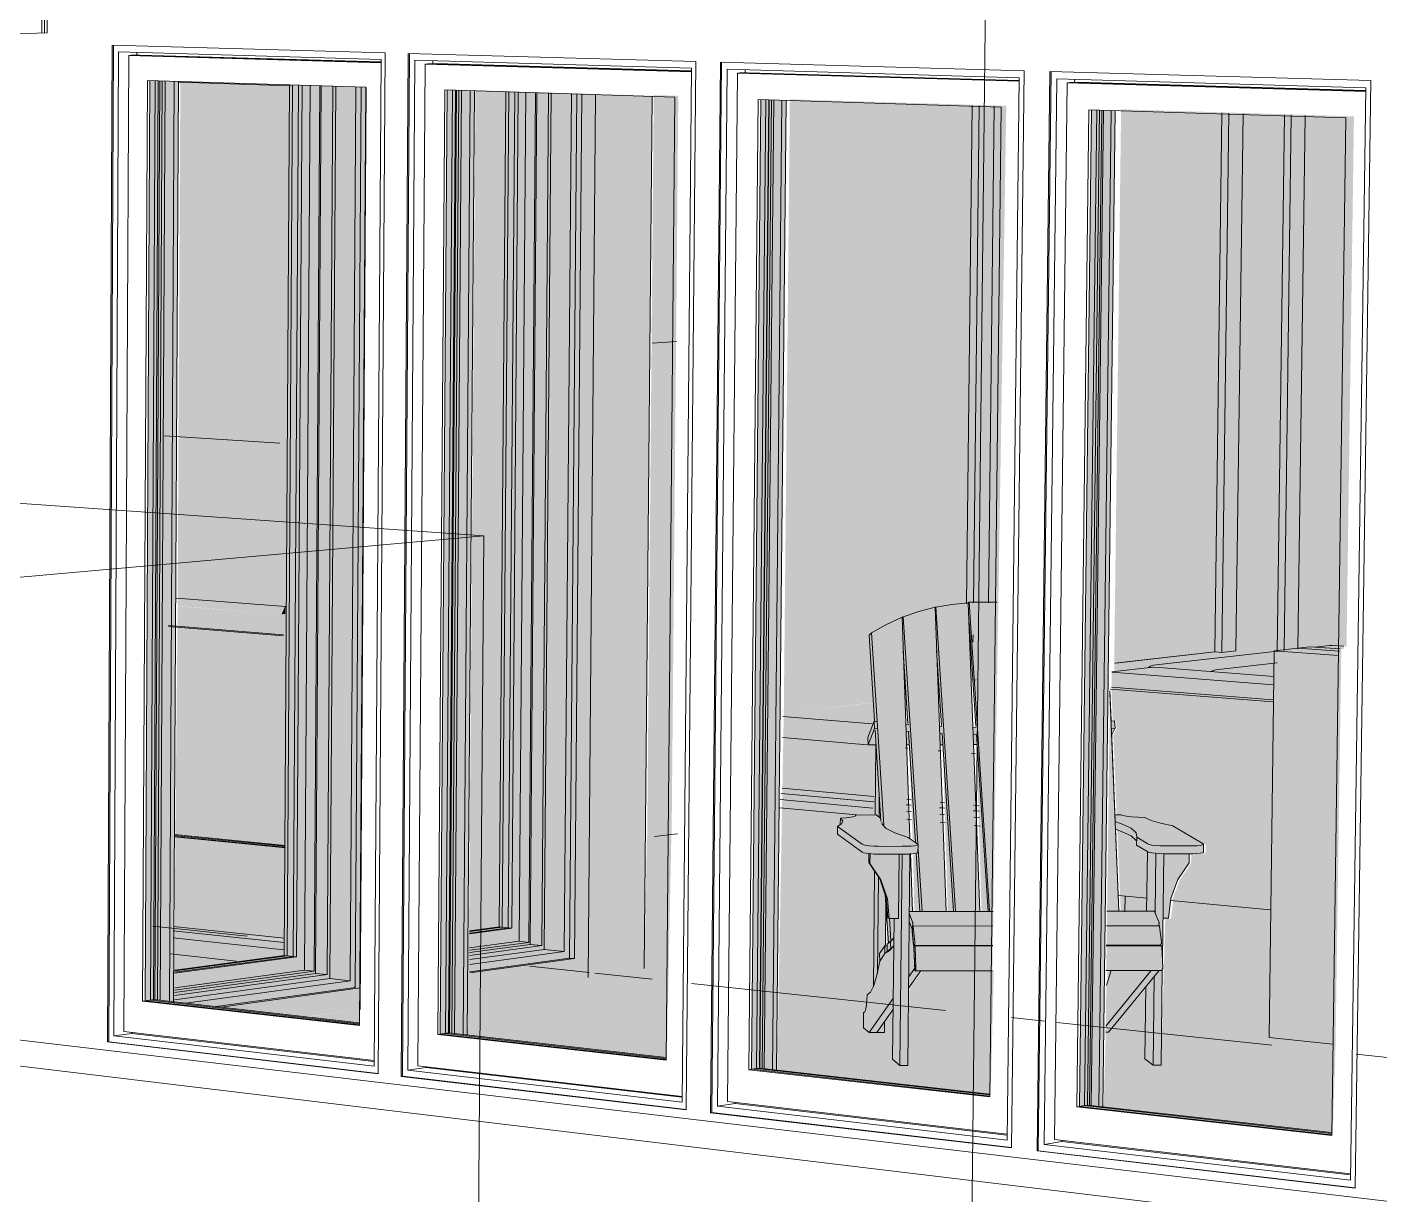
# Model space of a CAD drawing. Header units: inches. Extents: x 5690 to 5695, y -585 to 907.
# Drawn here: x 5694.3931 to 5694.5512, y 381.8679 to 382.0043 of the extents above; entities that cross this region are included whole.
import ezdxf

# ---------------------------------------------------------------- set-up
doc = ezdxf.new("R2010")
doc.units = ezdxf.units.IN
doc.header["$MEASUREMENT"] = 0
for name, color, linetype, lineweight in [('A-DOOR', 31, 'Continuous', 13), ('A-DOOR-2', 31, 'Continuous', 9), ('A-DOOR-FRAM', 31, 'Continuous', 9), ('A-FLOR', 192, 'Continuous', 13), ('A-GLAZ-2', 151, 'Continuous', 9), ('A-WALL', 113, 'Continuous', 13), ('A-WALL-PATT-1', 111, 'Continuous', 9), ('G-ANNO-SYMB-1', 111, 'Continuous', 9), ('I-FURN', 30, 'Continuous', 9), ('I-WALL', 2, 'Continuous', 13), ('I-WALL-1', 2, 'Continuous', 9), ('Q-CASE', 31, 'Continuous', 9), ('Q-SPCQ', 91, 'Continuous', 9), ('S-STRS', 31, 'Continuous', 9)]:
    doc.layers.add(name, color=color, linetype=linetype, lineweight=lineweight)
for name, color, linetype, lineweight, transparency in [('A-DOOR-1', 31, 'Continuous', 13, 0.75), ('A-GLAZ-1', 151, 'Continuous', 13, 0.75), ('Q-SPCQ-1', 91, 'Continuous', 9, 0.3)]:
    doc.layers.add(name, color=color, linetype=linetype, lineweight=lineweight, transparency=transparency)

# ---------------------------------------------------------------- blocks, each defined once
blk = doc.blocks.new('FP_152-3D View 1 Copy 1 Copy 1 Copy 1')
at = {"layer": 'A-WALL-PATT-1'}
for p, q in [((-8118.66063, 382.00365), (-8118.66057, 382.01646)), ((-8118.66033, 382.00366), (-8118.66027, 382.01647))]:
    blk.add_line(p, q, dxfattribs=at)

msp = doc.modelspace()

# ---------------------------------------------------------------- hatches: boundary and pattern name
at = {"layer": 'A-DOOR-1'}
h = msp.add_hatch(color=256, dxfattribs=at)
h.paths.add_polyline_path([(5694.42333, 381.90853), (5694.42364, 381.93577), (5694.42332, 381.9358), (5694.42286, 381.93577), (5694.41074, 381.93668), (5694.41047, 381.90979), (5694.42325, 381.90854)], flags=0)
h.paths.add_polyline_path([(5694.42375, 381.95565), (5694.42401, 381.99756), (5694.41106, 381.99796), (5694.41083, 381.95646), (5694.42373, 381.95565)], flags=0)
msp.add_hatch(color=256, dxfattribs=at).paths.add_polyline_path([(5694.42364, 381.93577), (5694.42374, 381.95566), (5694.41084, 381.95647), (5694.41074, 381.93761), (5694.42333, 381.93664), (5694.42333, 381.9358), (5694.42339, 381.93579)], flags=0)
at = {"layer": 'A-GLAZ-1'}
for points in [[(5694.43197, 381.88777), (5694.43197, 381.88801), (5694.42564, 381.88873), (5694.43205, 381.88959), (5694.43276, 381.99733), (5694.42487, 381.99757), (5694.42422, 381.89576), (5694.41029, 381.89392), (5694.41085, 381.99799), (5694.40751, 381.99808), (5694.40749, 381.99337), (5694.40696, 381.8906), (5694.43197, 381.88777)], [(5694.41031, 381.89391), (5694.42423, 381.89577), (5694.42487, 381.99757), (5694.41094, 381.99804), (5694.41096, 381.99789), (5694.42382, 381.99744), (5694.42327, 381.90855), (5694.41047, 381.90979), (5694.41041, 381.89924), (5694.4232, 381.89791), (5694.42325, 381.89655), (5694.4104, 381.89791), (5694.41039, 381.89602), (5694.41812, 381.8952), (5694.41031, 381.89417), (5694.41031, 381.89404)], [(5694.4678, 381.88372), (5694.4678, 381.88397), (5694.44456, 381.88659), (5694.44472, 381.89136), (5694.45869, 381.89331), (5694.45869, 381.89346), (5694.46525, 381.89437), (5694.46615, 381.99632), (5694.45012, 381.9968), (5694.44935, 381.89911), (5694.44466, 381.89854), (5694.44538, 381.99691), (5694.44223, 381.997), (5694.44221, 381.99336), (5694.44142, 381.8867), (5694.4678, 381.88372)], [(5694.44477, 381.8985), (5694.44935, 381.89911), (5694.45012, 381.99681), (5694.44553, 381.99696), (5694.44477, 381.89866)], [(5694.46897, 381.96842), (5694.46922, 381.99631), (5694.46635, 381.99639), (5694.46611, 381.96857), (5694.46849, 381.96844)], [(5694.5056, 381.87944), (5694.5056, 381.8797), (5694.4807, 381.88254), (5694.48182, 381.99577), (5694.47884, 381.99586), (5694.47775, 381.88259), (5694.5056, 381.87944)], [(5694.52013, 381.92898), (5694.52443, 381.9295), (5694.52464, 381.92967), (5694.52497, 381.92978), (5694.53916, 381.93137), (5694.54001, 381.99416), (5694.53518, 381.9943), (5694.53435, 381.93146), (5694.53269, 381.93128), (5694.53189, 381.93134), (5694.52014, 381.93003), (5694.52013, 381.92912)], [(5694.46788, 381.88393), (5694.46841, 381.91002), (5694.46555, 381.90966), (5694.46525, 381.89437), (5694.45869, 381.89346), (5694.45869, 381.89331), (5694.4447, 381.89137), (5694.44462, 381.88656), (5694.46787, 381.88393)], [(5694.42326, 381.89766), (5694.42325, 381.89769), (5694.42325, 381.89766)], [(5694.41037, 381.89413), (5694.41818, 381.89517), (5694.41039, 381.89602), (5694.41039, 381.89568)], [(5694.43203, 381.88798), (5694.43204, 381.88959), (5694.42568, 381.8887), (5694.43203, 381.88798)]]:
    msp.add_hatch(color=256, dxfattribs=at).paths.add_polyline_path(points, flags=0)
h = msp.add_hatch(color=256, dxfattribs=at)
h.paths.add_polyline_path([(5694.48154, 381.92423), (5694.49234, 381.92548), (5694.49185, 381.93328), (5694.49215, 381.93354), (5694.49388, 381.93454), (5694.49571, 381.93536), (5694.49571, 381.93527), (5694.49585, 381.93542), (5694.49769, 381.93606), (5694.49958, 381.93653), (5694.49958, 381.93645), (5694.49966, 381.93655), (5694.50155, 381.93688), (5694.50288, 381.937), (5694.50354, 381.99526), (5694.48225, 381.9959), (5694.48158, 381.92824)], flags=0)
h.paths.add_polyline_path([(5694.49606, 381.92587), (5694.49621, 381.92589), (5694.49586, 381.93138), (5694.49605, 381.92597)], flags=0)
h.paths.add_polyline_path([(5694.49996, 381.92631), (5694.5001, 381.92632), (5694.49977, 381.93143), (5694.49995, 381.9264)], flags=0)
h.paths.add_polyline_path([(5694.50386, 381.92675), (5694.5041, 381.92677), (5694.50401, 381.92808), (5694.50382, 381.92804), (5694.50386, 381.92684)], flags=0)
h = msp.add_hatch(color=256, dxfattribs=at)
h.paths.add_polyline_path([(5694.49509, 381.88304), (5694.49601, 381.88305), (5694.49611, 381.8921), (5694.49754, 381.89409), (5694.50591, 381.89411), (5694.50753, 381.99514), (5694.50354, 381.99526), (5694.50288, 381.937), (5694.50117, 381.9369), (5694.49928, 381.93656), (5694.49921, 381.93648), (5694.49921, 381.93656), (5694.49678, 381.93589), (5694.49544, 381.93539), (5694.49536, 381.9353), (5694.49536, 381.93539), (5694.49353, 381.93456), (5694.4918, 381.93357), (5694.49151, 381.93331), (5694.4921, 381.92325), (5694.49135, 381.92135), (5694.4914, 381.9205), (5694.4923, 381.9205), (5694.49221, 381.9123), (5694.48992, 381.91229), (5694.48992, 381.91219), (5694.48977, 381.91212), (5694.48884, 381.91198), (5694.48815, 381.91194), (5694.48814, 381.91117), (5694.48782, 381.91097), (5694.48782, 381.91006), (5694.49086, 381.90788), (5694.49147, 381.90777), (5694.49146, 381.90674), (5694.49209, 381.90579), (5694.49199, 381.89222), (5694.49168, 381.89159), (5694.49128, 381.89128), (5694.4912, 381.89012), (5694.49105, 381.88938), (5694.49095, 381.88922), (5694.49085, 381.88923), (5694.49084, 381.88744), (5694.4915, 381.88687), (5694.4933, 381.88688), (5694.49332, 381.88814), (5694.49431, 381.88959), (5694.49425, 381.88376)], flags=0)
h.paths.add_polyline_path([(5694.4936, 381.897), (5694.49341, 381.89701), (5694.49345, 381.90224), (5694.49375, 381.89731), (5694.49362, 381.89721), (5694.4936, 381.89701)], flags=0)
h.paths.add_polyline_path([(5694.49655, 381.90102), (5694.4963, 381.90774), (5694.49701, 381.90777), (5694.49741, 381.90102), (5694.49667, 381.90102)], flags=0)
h.paths.add_polyline_path([(5694.50046, 381.90102), (5694.4998, 381.92051), (5694.50011, 381.92051), (5694.50134, 381.90102), (5694.50065, 381.90102)], flags=0)
h.paths.add_polyline_path([(5694.50439, 381.90103), (5694.50371, 381.92052), (5694.50413, 381.92052), (5694.50538, 381.90103), (5694.50459, 381.90103)], flags=0)
h.paths.add_polyline_path([(5694.49626, 381.90866), (5694.49628, 381.90867), (5694.49628, 381.90866)], flags=0)
h.paths.add_polyline_path([(5694.49689, 381.90909), (5694.49625, 381.90954), (5694.49589, 381.92051), (5694.4962, 381.92051), (5694.49689, 381.90967)], flags=0)
h.paths.add_polyline_path([(5694.50399, 381.92255), (5694.50363, 381.92256), (5694.50342, 381.92811), (5694.50362, 381.92808), (5694.50399, 381.9226)], flags=0)
h.paths.add_polyline_path([(5694.49997, 381.92266), (5694.49971, 381.92267), (5694.49939, 381.93146), (5694.49996, 381.92284)], flags=0)
h.paths.add_polyline_path([(5694.49604, 381.92289), (5694.4958, 381.92291), (5694.4955, 381.93142), (5694.49602, 381.92325)], flags=0)
h = msp.add_hatch(color=256, dxfattribs=at)
h.paths.add_polyline_path([(5694.52468, 381.88309), (5694.52561, 381.88309), (5694.52579, 381.89431), (5694.5258, 381.89455), (5694.52577, 381.89574), (5694.52583, 381.90024), (5694.52649, 381.90025), (5694.52674, 381.90256), (5694.52755, 381.90476), (5694.52888, 381.90673), (5694.52889, 381.90776), (5694.53018, 381.90783), (5694.53056, 381.90793), (5694.53054, 381.90892), (5694.527, 381.91102), (5694.52555, 381.91134), (5694.52416, 381.91179), (5694.52373, 381.91199), (5694.52217, 381.91209), (5694.52114, 381.91224), (5694.52089, 381.91233), (5694.52025, 381.91233), (5694.51985, 381.92161), (5694.52023, 381.92243), (5694.52017, 381.92328), (5694.51978, 381.92328), (5694.51964, 381.92652), (5694.51921, 381.89413), (5694.51973, 381.89408), (5694.51963, 381.89363), (5694.51921, 381.89231), (5694.51915, 381.88691), (5694.51947, 381.88692), (5694.52381, 381.89222), (5694.52371, 381.88381)], flags=0)
h.paths.add_polyline_path([(5694.52065, 381.90105), (5694.5203, 381.91059), (5694.52099, 381.91037), (5694.52211, 381.90984), (5694.52269, 381.90932), (5694.5228, 381.90876), (5694.52401, 381.90798), (5694.52391, 381.90105), (5694.52084, 381.90105)], flags=0)
h.paths.add_polyline_path([(5694.52014, 381.93003), (5694.53189, 381.93134), (5694.53295, 381.93131), (5694.53435, 381.93146), (5694.53518, 381.9943), (5694.52094, 381.99473), (5694.52018, 381.93356)], flags=0)
h.paths.add_polyline_path([(5694.53916, 381.93137), (5694.53939, 381.9314), (5694.53939, 381.93145), (5694.54373, 381.9319), (5694.54405, 381.93192), (5694.54563, 381.93209), (5694.54727, 381.93197), (5694.54814, 381.99391), (5694.54001, 381.99416), (5694.53916, 381.93143)], flags=0)
h = msp.add_hatch(color=256, dxfattribs=at)
h.paths.add_polyline_path([(5694.54554, 381.87492), (5694.54554, 381.87519), (5694.51883, 381.87825), (5694.52025, 381.99457), (5694.51749, 381.99465), (5694.51609, 381.87825), (5694.54554, 381.87492)], flags=0)
h.paths.add_polyline_path([(5694.54599, 381.88548), (5694.54666, 381.93169), (5694.54298, 381.93196), (5694.53883, 381.93149), (5694.53822, 381.8863), (5694.54584, 381.88549)], flags=0)
h = msp.add_hatch(color=256, dxfattribs=at)
h.paths.add_polyline_path([(5694.5209, 381.90099), (5694.52139, 381.90099), (5694.52141, 381.90282), (5694.52417, 381.90256), (5694.52424, 381.90796), (5694.52297, 381.90874), (5694.52291, 381.90928), (5694.52231, 381.90981), (5694.52108, 381.91037), (5694.5205, 381.91055), (5694.5209, 381.90099)], flags=0)
h.paths.add_polyline_path([(5694.5386, 381.90118), (5694.5391, 381.93142), (5694.5247, 381.92981), (5694.52437, 381.9297), (5694.52406, 381.92947), (5694.51986, 381.92898), (5694.51982, 381.92672), (5694.51997, 381.92322), (5694.52036, 381.92325), (5694.52042, 381.9224), (5694.52004, 381.92159), (5694.52042, 381.9123), (5694.5211, 381.91229), (5694.52163, 381.91215), (5694.52236, 381.91205), (5694.52391, 381.91195), (5694.52464, 381.91163), (5694.52602, 381.91124), (5694.5272, 381.91099), (5694.53081, 381.90881), (5694.5308, 381.90789), (5694.53068, 381.90783), (5694.53003, 381.90774), (5694.52913, 381.90771), (5694.52912, 381.90664), (5694.52779, 381.90471), (5694.52697, 381.90251), (5694.52697, 381.90229), (5694.5384, 381.9012)], flags=0)
h.paths.add_polyline_path([(5694.54694, 381.93167), (5694.54695, 381.93199), (5694.54532, 381.93211), (5694.54355, 381.93192), (5694.54648, 381.9317)], flags=0)
h = msp.add_hatch(color=256, dxfattribs=at)
h.paths.add_polyline_path([(5694.5057, 381.87966), (5694.50607, 381.89406), (5694.4977, 381.89404), (5694.49623, 381.89206), (5694.49601, 381.88305), (5694.49509, 381.88304), (5694.49425, 381.88376), (5694.49436, 381.88952), (5694.49333, 381.88814), (5694.4933, 381.88688), (5694.4915, 381.88687), (5694.49084, 381.88744), (5694.49088, 381.88922), (5694.49098, 381.88922), (5694.49111, 381.88948), (5694.49124, 381.89011), (5694.49137, 381.89129), (5694.49175, 381.89157), (5694.49207, 381.8922), (5694.49239, 381.90571), (5694.49177, 381.90667), (5694.49178, 381.90771), (5694.49119, 381.9078), (5694.49103, 381.90786), (5694.48811, 381.90999), (5694.48812, 381.9109), (5694.48843, 381.91111), (5694.48844, 381.91188), (5694.48968, 381.91198), (5694.49021, 381.91213), (5694.49023, 381.91223), (5694.4925, 381.91224), (5694.49261, 381.92045), (5694.49171, 381.92045), (5694.49165, 381.9213), (5694.49245, 381.9232), (5694.49235, 381.92545), (5694.48154, 381.92423), (5694.48077, 381.88248), (5694.5057, 381.87966)], flags=0)
h.paths.add_polyline_path([(5694.49376, 381.89696), (5694.49378, 381.89716), (5694.49392, 381.8973), (5694.49367, 381.90218), (5694.49355, 381.89696), (5694.49376, 381.89696)], flags=0)
h.paths.add_polyline_path([(5694.49679, 381.90095), (5694.49765, 381.90099), (5694.49731, 381.90773), (5694.49664, 381.90764), (5694.49679, 381.90095)], flags=0)
h.paths.add_polyline_path([(5694.50071, 381.90095), (5694.50159, 381.90099), (5694.50042, 381.92046), (5694.50011, 381.92045), (5694.50071, 381.90095)], flags=0)
h.paths.add_polyline_path([(5694.50465, 381.90096), (5694.50564, 381.90099), (5694.50444, 381.92047), (5694.50403, 381.92045), (5694.50465, 381.90096)], flags=0)
h.paths.add_polyline_path([(5694.49723, 381.90901), (5694.49651, 381.92046), (5694.4962, 381.92045), (5694.49658, 381.90947), (5694.49707, 381.90913)], flags=0)
h.paths.add_polyline_path([(5694.50432, 381.92251), (5694.5041, 381.92677), (5694.50386, 381.92675), (5694.50396, 381.92251)], flags=0)
h.paths.add_polyline_path([(5694.50029, 381.92261), (5694.5001, 381.92632), (5694.49996, 381.92631), (5694.50007, 381.92263)], flags=0)
h.paths.add_polyline_path([(5694.49636, 381.92284), (5694.49621, 381.92589), (5694.49606, 381.92587), (5694.49612, 381.92286)], flags=0)
h = msp.add_hatch(color=256, dxfattribs=at)
h.paths.add_polyline_path([(5694.54566, 381.87515), (5694.54599, 381.88548), (5694.53822, 381.8863), (5694.53868, 381.90117), (5694.52702, 381.90228), (5694.52676, 381.90018), (5694.5261, 381.90018), (5694.52596, 381.8954), (5694.52597, 381.89424), (5694.52593, 381.8942), (5694.52561, 381.88309), (5694.52468, 381.88309), (5694.52371, 381.88381), (5694.52395, 381.89218), (5694.51947, 381.88692), (5694.51915, 381.88691), (5694.51891, 381.87817), (5694.54566, 381.87515)], flags=0)
h.paths.add_polyline_path([(5694.5193, 381.89237), (5694.51936, 381.89252), (5694.51986, 381.89404), (5694.51986, 381.89408), (5694.51935, 381.89404), (5694.5193, 381.89239)], flags=0)
h.paths.add_polyline_path([(5694.52142, 381.90098), (5694.5242, 381.90099), (5694.52424, 381.90254), (5694.52147, 381.90281), (5694.52142, 381.90099)], flags=0)
h = msp.add_hatch(color=256, dxfattribs=at)
h.paths.add_polyline_path([(5694.42325, 381.89654), (5694.42325, 381.89766), (5694.41041, 381.89903), (5694.4104, 381.89792), (5694.42325, 381.89655)], flags=0)
h.paths.add_polyline_path([(5694.42326, 381.89769), (5694.42325, 381.89788), (5694.41041, 381.89924), (5694.41041, 381.89905), (5694.42325, 381.89769)], flags=0)
at = {"layer": 'A-WALL'}
for points in [[(5694.40254, 381.88578), (5694.40269, 381.88581), (5694.40326, 382.00223), (5694.40311, 382.00223), (5694.40254, 381.8858)], [(5694.43684, 381.88176), (5694.43699, 381.88178), (5694.43783, 382.00125), (5694.43768, 382.00126), (5694.43684, 381.88178)], [(5694.47298, 381.87752), (5694.47313, 381.87755), (5694.47428, 382.00023), (5694.47413, 382.00023), (5694.47298, 381.87755)], [(5694.51113, 381.87305), (5694.51127, 381.87308), (5694.51276, 381.99914), (5694.51261, 381.99914), (5694.51113, 381.87308)], [(5694.43416, 381.88207), (5694.43416, 381.88211), (5694.43397, 381.88209)], [(5694.47015, 381.87785), (5694.47016, 381.87789), (5694.46996, 381.87788)], [(5694.50814, 381.8734), (5694.50814, 381.87344), (5694.50806, 381.87341)], [(5694.54828, 381.8687), (5694.54828, 381.86874), (5694.54806, 381.86872)]]:
    msp.add_hatch(color=256, dxfattribs=at).paths.add_polyline_path(points, flags=0)
at = {"layer": 'Q-SPCQ-1'}
for points in [[(5694.4661, 381.96742), (5694.46896, 381.96762), (5694.46897, 381.96842), (5694.46611, 381.96857), (5694.4661, 381.96811)], [(5694.46559, 381.90965), (5694.46844, 381.91001), (5694.46896, 381.96762), (5694.4661, 381.96742), (5694.4656, 381.91131)], [(5694.42297, 381.93582), (5694.42333, 381.93664), (5694.41074, 381.93761), (5694.41074, 381.93677), (5694.42286, 381.93583)], [(5694.42294, 381.93576), (5694.42297, 381.93582), (5694.41074, 381.93677), (5694.41074, 381.93671), (5694.42286, 381.93577)], [(5694.42333, 381.9358), (5694.42333, 381.93664), (5694.42297, 381.93582)], [(5694.42294, 381.93576), (5694.42332, 381.9358), (5694.42297, 381.93582)]]:
    msp.add_hatch(color=256, dxfattribs=at).paths.add_polyline_path(points, flags=0)

# ---------------------------------------------------------------- linework, layer by layer
at = {"layer": 'A-DOOR'}
for p, q in [((5694.41086, 381.99789), (5694.42387, 381.99749)), ((5694.42332, 381.90846), (5694.41038, 381.90974)), ((5694.41039, 381.91), (5694.4233, 381.90874)), ((5694.42331, 381.90865), (5694.41039, 381.90992)), ((5694.41039, 381.9098), (5694.42331, 381.90853)), ((5694.42331, 381.90853), (5694.41039, 381.9098)), ((5694.41039, 381.9098), (5694.42331, 381.90853)), ((5694.42316, 381.89739), (5694.41023, 381.89877)), ((5694.41025, 381.89926), (5694.42317, 381.89789)), ((5694.42316, 381.89655), (5694.41022, 381.89794))]:
    msp.add_line(p, q, dxfattribs=at)
at = {"layer": 'A-DOOR-2'}
for p, q in [((5694.50288, 381.93696), (5694.50353, 381.99518)), ((5694.50435, 381.99515), (5694.50369, 381.93708)), ((5694.50545, 381.93709), (5694.50611, 381.99511)), ((5694.53189, 381.93134), (5694.53271, 381.99431)), ((5694.53189, 381.93134), (5694.53271, 381.99431)), ((5694.53352, 381.99428), (5694.53269, 381.93128)), ((5694.53435, 381.93146), (5694.53518, 381.99422)), ((5694.50365, 381.93333), (5694.50364, 381.93249)), ((5694.52016, 381.93003), (5694.53189, 381.93134)), ((5694.53269, 381.93128), (5694.53189, 381.93134)), ((5694.53269, 381.93128), (5694.53435, 381.93146)), ((5694.50381, 381.92806), (5694.50401, 381.92809))]:
    msp.add_line(p, q, dxfattribs=at)
at = {"layer": 'A-DOOR-FRAM'}
for p, q in [((5694.54001, 381.99408), (5694.53916, 381.93136)), ((5694.53916, 381.93136), (5694.54001, 381.99408)), ((5694.54081, 381.99406), (5694.53997, 381.9315)), ((5694.5416, 381.93169), (5694.54245, 381.99402))]:
    msp.add_line(p, q, dxfattribs=at)
at = {"layer": 'A-FLOR'}
for p, q in [((5694.48143, 381.92382), (5694.49188, 381.92295)), ((5694.46912, 381.91011), (5694.46642, 381.90977)), ((5694.40784, 381.8993), (5694.41887, 381.89813)), ((5694.45185, 381.89462), (5694.4588, 381.89388)), ((5694.46615, 381.8931), (5694.45948, 381.89381)), ((5694.50041, 381.88945), (5694.47076, 381.89261)), ((5694.50812, 381.88863), (5694.51201, 381.88822)), ((5694.53855, 381.88539), (5694.51345, 381.88806)), ((5694.39178, 381.88606), (5694.60508, 381.8609)), ((5694.55929, 381.88318), (5694.54839, 381.88434))]:
    msp.add_line(p, q, dxfattribs=at)
at = {"layer": 'A-GLAZ-2'}
for p, q in [((5694.40269, 381.8858), (5694.40326, 382.00223)), ((5694.40384, 382.00145), (5694.40328, 381.88649)), ((5694.40384, 382.00145), (5694.43451, 382.00057)), ((5694.40447, 381.887), (5694.40503, 382.00103)), ((5694.40503, 382.00103), (5694.40534, 382.00104)), ((5694.4345, 382.00017), (5694.40503, 382.00103)), ((5694.40534, 382.00104), (5694.40631, 382.00107)), ((5694.40534, 382.00104), (5694.43449, 382.00019)), ((5694.43449, 382.00019), (5694.40534, 382.00104)), ((5694.40598, 382.00139), (5694.40597, 382.00108)), ((5694.40631, 382.00107), (5694.43448, 382.00026)), ((5694.43699, 381.88178), (5694.43783, 382.00125)), ((5694.4337, 381.88294), (5694.43451, 382.00057)), ((5694.43844, 382.00046), (5694.43761, 381.88249)), ((5694.43844, 382.00046), (5694.47077, 381.99952)), ((5694.43881, 381.88301), (5694.43965, 382.00002)), ((5694.43965, 382.00002), (5694.43995, 382.00003)), ((5694.47076, 381.99912), (5694.43965, 382.00002)), ((5694.43995, 382.00003), (5694.44091, 382.00007)), ((5694.43995, 382.00003), (5694.47076, 381.99914)), ((5694.47076, 381.99914), (5694.43995, 382.00003)), ((5694.44056, 382.0004), (5694.44056, 382.00008)), ((5694.44091, 382.00007), (5694.47074, 381.99921)), ((5694.46967, 381.87875), (5694.47077, 381.99952)), ((5694.47313, 381.87755), (5694.47428, 382.00023)), ((5694.4072, 381.99809), (5694.40665, 381.89056)), ((5694.40751, 381.99808), (5694.40696, 381.8906)), ((5694.40751, 381.99808), (5694.40696, 381.8906)), ((5694.40696, 381.8906), (5694.40751, 381.99808)), ((5694.4072, 381.99809), (5694.43271, 381.9973)), ((5694.40812, 381.99807), (5694.40757, 381.89068)), ((5694.40792, 381.89073), (5694.40848, 381.99805)), ((5694.40864, 381.99804), (5694.40808, 381.8907)), ((5694.40895, 381.99803), (5694.40839, 381.89066)), ((5694.40928, 381.99802), (5694.40871, 381.89062)), ((5694.40978, 381.8905), (5694.41035, 381.99798)), ((5694.41035, 381.99798), (5694.40978, 381.8905)), ((5694.41027, 381.89044), (5694.41085, 381.99796)), ((5694.47492, 381.99941), (5694.47378, 381.87827)), ((5694.47492, 381.99941), (5694.50905, 381.99842)), ((5694.47498, 381.87882), (5694.47612, 381.99896)), ((5694.47612, 381.99896), (5694.47642, 381.99898)), ((5694.50904, 381.99801), (5694.47612, 381.99896)), ((5694.47642, 381.99898), (5694.47738, 381.99901)), ((5694.47642, 381.99898), (5694.50904, 381.99803)), ((5694.50904, 381.99803), (5694.47642, 381.99898)), ((5694.47703, 381.99935), (5694.47702, 381.99902)), ((5694.47738, 381.99901), (5694.50902, 381.99809)), ((5694.50762, 381.87432), (5694.50905, 381.99842)), ((5694.51127, 381.87308), (5694.51276, 381.99914)), ((5694.51344, 381.9983), (5694.51196, 381.87382)), ((5694.51318, 381.87438), (5694.51465, 381.99784)), ((5694.51344, 381.9983), (5694.54952, 381.99726)), ((5694.51465, 381.99784), (5694.51495, 381.99786)), ((5694.54951, 381.99683), (5694.51465, 381.99784)), ((5694.51495, 381.99786), (5694.51589, 381.9979)), ((5694.51495, 381.99786), (5694.54951, 381.99685)), ((5694.54951, 381.99685), (5694.51495, 381.99786)), ((5694.51552, 381.99824), (5694.51551, 381.9979)), ((5694.51589, 381.9979), (5694.54949, 381.99692)), ((5694.42319, 381.89588), (5694.42382, 381.99759)), ((5694.42417, 381.99758), (5694.42354, 381.89584)), ((5694.42417, 381.99758), (5694.42354, 381.89584)), ((5694.42354, 381.89584), (5694.42417, 381.99758)), ((5694.42423, 381.89577), (5694.42487, 381.99756)), ((5694.42528, 381.99755), (5694.42464, 381.89572)), ((5694.42621, 381.99751), (5694.42556, 381.89416)), ((5694.42735, 381.99747), (5694.42668, 381.89404)), ((5694.42752, 381.99747), (5694.42685, 381.89379)), ((5694.42888, 381.99742), (5694.4282, 381.89365)), ((5694.4292, 381.99741), (5694.42852, 381.89319)), ((5694.43157, 381.99734), (5694.43088, 381.89293)), ((5694.43148, 381.89213), (5694.43218, 381.99729)), ((5694.43197, 381.88769), (5694.43271, 381.9973)), ((5694.43276, 381.99728), (5694.43204, 381.88959)), ((5694.44193, 381.99701), (5694.44112, 381.88666)), ((5694.44223, 381.997), (5694.44142, 381.8867)), ((5694.44223, 381.997), (5694.44142, 381.8867)), ((5694.44142, 381.8867), (5694.44223, 381.997)), ((5694.44193, 381.99701), (5694.46881, 381.99617)), ((5694.44284, 381.99698), (5694.44203, 381.88679)), ((5694.44238, 381.88684), (5694.44319, 381.99697)), ((5694.44331, 381.99696), (5694.4425, 381.88682)), ((5694.44359, 381.99695), (5694.44278, 381.88677)), ((5694.44388, 381.99693), (5694.44306, 381.88674)), ((5694.44408, 381.88662), (5694.44491, 381.9969)), ((5694.44491, 381.9969), (5694.44408, 381.88662)), ((5694.44457, 381.88657), (5694.4454, 381.99688)), ((5694.44831, 381.89922), (5694.44907, 381.99682)), ((5694.44942, 381.99681), (5694.44866, 381.89918)), ((5694.44942, 381.99681), (5694.44866, 381.89918)), ((5694.44866, 381.89918), (5694.44942, 381.99681)), ((5694.44935, 381.89911), (5694.45012, 381.99679)), ((5694.45053, 381.99678), (5694.44976, 381.89907)), ((5694.45142, 381.99674), (5694.45063, 381.89754)), ((5694.45254, 381.9967), (5694.45175, 381.89742)), ((5694.45271, 381.9967), (5694.45191, 381.89718)), ((5694.45406, 381.99666), (5694.45326, 381.89704)), ((5694.45437, 381.99664), (5694.45356, 381.8966)), ((5694.45673, 381.99657), (5694.4559, 381.89635)), ((5694.45652, 381.89559), (5694.45736, 381.99654)), ((5694.45736, 381.99654), (5694.45652, 381.89559)), ((5694.45794, 381.99653), (5694.45709, 381.89553)), ((5694.45869, 381.89331), (5694.45956, 381.99646)), ((5694.54772, 381.86965), (5694.54952, 381.99726)), ((5694.4678, 381.88364), (5694.46881, 381.99617)), ((5694.47854, 381.99586), (5694.47745, 381.88254)), ((5694.47884, 381.99586), (5694.47775, 381.88259)), ((5694.47884, 381.99586), (5694.47775, 381.88259)), ((5694.47775, 381.88259), (5694.47884, 381.99586)), ((5694.47944, 381.99584), (5694.47835, 381.88268)), ((5694.47854, 381.99586), (5694.50692, 381.99498)), ((5694.47869, 381.88274), (5694.47979, 381.99583)), ((5694.47985, 381.99582), (5694.47875, 381.88275)), ((5694.48011, 381.99581), (5694.47901, 381.88268)), ((5694.48036, 381.99579), (5694.47926, 381.88265)), ((5694.48022, 381.88254), (5694.48133, 381.99576)), ((5694.48133, 381.99576), (5694.48022, 381.88254)), ((5694.4807, 381.88249), (5694.48182, 381.99574)), ((5694.5056, 381.87936), (5694.50692, 381.99498)), ((5694.51719, 381.99466), (5694.51578, 381.8782)), ((5694.51749, 381.99465), (5694.51608, 381.87825)), ((5694.51749, 381.99465), (5694.51608, 381.87825)), ((5694.51608, 381.87825), (5694.51749, 381.99465)), ((5694.51809, 381.99463), (5694.51668, 381.87835)), ((5694.51702, 381.87841), (5694.51843, 381.99462)), ((5694.51719, 381.99466), (5694.5472, 381.99372)), ((5694.51867, 381.9946), (5694.51725, 381.87836)), ((5694.51887, 381.99459), (5694.51745, 381.87834)), ((5694.51835, 381.87823), (5694.51977, 381.99455)), ((5694.51977, 381.99455), (5694.51835, 381.87823)), ((5694.51882, 381.87818), (5694.52025, 381.99454)), ((5694.54554, 381.87484), (5694.5472, 381.99372)), ((5694.44482, 381.89875), (5694.44831, 381.89922)), ((5694.44866, 381.89918), (5694.44483, 381.89867)), ((5694.44866, 381.89918), (5694.44483, 381.89867)), ((5694.44483, 381.89867), (5694.44866, 381.89918)), ((5694.44483, 381.89851), (5694.44935, 381.89911)), ((5694.44976, 381.89907), (5694.44483, 381.89841)), ((5694.44831, 381.89922), (5694.44866, 381.89918)), ((5694.44866, 381.89918), (5694.44935, 381.89911)), ((5694.44866, 381.89918), (5694.44935, 381.89911)), ((5694.44935, 381.89911), (5694.44976, 381.89907)), ((5694.44484, 381.89676), (5694.45063, 381.89754)), ((5694.45175, 381.89742), (5694.44484, 381.89649)), ((5694.44484, 381.89623), (5694.45191, 381.89718)), ((5694.45326, 381.89704), (5694.44485, 381.8959)), ((5694.45063, 381.89754), (5694.45175, 381.89742)), ((5694.45191, 381.89718), (5694.45326, 381.89704)), ((5694.41039, 381.89392), (5694.42423, 381.89577)), ((5694.42464, 381.89572), (5694.41039, 381.89382)), ((5694.4104, 381.89418), (5694.42319, 381.89588)), ((5694.42354, 381.89584), (5694.4104, 381.89409)), ((5694.42354, 381.89584), (5694.4104, 381.89409)), ((5694.4104, 381.89409), (5694.42354, 381.89584)), ((5694.42319, 381.89588), (5694.42354, 381.89584)), ((5694.42354, 381.89584), (5694.42423, 381.89577)), ((5694.42354, 381.89584), (5694.42423, 381.89577)), ((5694.42423, 381.89577), (5694.42464, 381.89572)), ((5694.45356, 381.8966), (5694.44485, 381.89541)), ((5694.4559, 381.89635), (5694.44485, 381.89484)), ((5694.44485, 381.89399), (5694.45652, 381.89559)), ((5694.45652, 381.89559), (5694.44485, 381.89399)), ((5694.45709, 381.89553), (5694.44485, 381.89385)), ((5694.4559, 381.89635), (5694.45355, 381.8966)), ((5694.45642, 381.8956), (5694.45652, 381.89559)), ((5694.45652, 381.89559), (5694.45709, 381.89553)), ((5694.4282, 381.89365), (5694.41037, 381.89123)), ((5694.42668, 381.89404), (5694.41038, 381.89184)), ((5694.41039, 381.89157), (5694.42685, 381.89379)), ((5694.4104, 381.89211), (5694.42556, 381.89416)), ((5694.42556, 381.89416), (5694.42668, 381.89404)), ((5694.42685, 381.89379), (5694.4282, 381.89365)), ((5694.42852, 381.89319), (5694.41037, 381.89072)), ((5694.43088, 381.89293), (5694.41168, 381.89031)), ((5694.41524, 381.88992), (5694.43152, 381.89216)), ((5694.43152, 381.89216), (5694.41524, 381.88992)), ((5694.43207, 381.89209), (5694.41582, 381.88985)), ((5694.43088, 381.89293), (5694.42852, 381.89319)), ((5694.43141, 381.89217), (5694.43148, 381.89216)), ((5694.40696, 381.8906), (5694.40665, 381.89056)), ((5694.40665, 381.89056), (5694.43197, 381.88769)), ((5694.40696, 381.8906), (5694.40792, 381.89073)), ((5694.40696, 381.8906), (5694.40757, 381.89068)), ((5694.40696, 381.8906), (5694.43197, 381.88777)), ((5694.40696, 381.8906), (5694.43197, 381.88777)), ((5694.43197, 381.88777), (5694.40696, 381.8906)), ((5694.40757, 381.89068), (5694.43196, 381.88792)), ((5694.43196, 381.88801), (5694.40792, 381.89073)), ((5694.43415, 381.88211), (5694.40269, 381.8858)), ((5694.4054, 381.88678), (5694.40328, 381.88649)), ((5694.40328, 381.88649), (5694.4337, 381.88294)), ((5694.4337, 381.88361), (5694.40447, 381.887)), ((5694.4054, 381.88689), (5694.4054, 381.88678)), ((5694.4054, 381.88678), (5694.43367, 381.8835)), ((5694.44142, 381.8867), (5694.44112, 381.88666)), ((5694.44112, 381.88666), (5694.4678, 381.88364)), ((5694.44142, 381.8867), (5694.44238, 381.88684)), ((5694.44142, 381.8867), (5694.44203, 381.88679)), ((5694.44142, 381.8867), (5694.4678, 381.88372)), ((5694.44142, 381.8867), (5694.4678, 381.88372)), ((5694.4678, 381.88372), (5694.44142, 381.8867)), ((5694.44203, 381.88679), (5694.46779, 381.88387)), ((5694.46779, 381.88397), (5694.44238, 381.88684)), ((5694.43971, 381.8828), (5694.43761, 381.88249)), ((5694.43761, 381.88249), (5694.46967, 381.87875)), ((5694.46967, 381.87943), (5694.43881, 381.88301)), ((5694.43971, 381.88291), (5694.43971, 381.8828)), ((5694.43971, 381.8828), (5694.46963, 381.87932)), ((5694.47775, 381.88259), (5694.47745, 381.88254)), ((5694.47745, 381.88254), (5694.5056, 381.87936)), ((5694.47869, 381.88274), (5694.47775, 381.88259)), ((5694.47835, 381.88268), (5694.47775, 381.88259)), ((5694.47775, 381.88259), (5694.5056, 381.87944)), ((5694.47775, 381.88259), (5694.5056, 381.87944)), ((5694.5056, 381.87944), (5694.47775, 381.88259)), ((5694.47835, 381.88268), (5694.50559, 381.8796)), ((5694.50559, 381.8797), (5694.47869, 381.88274)), ((5694.47015, 381.87789), (5694.43699, 381.88178)), ((5694.47378, 381.87827), (5694.47587, 381.8786)), ((5694.47378, 381.87827), (5694.50762, 381.87432)), ((5694.50762, 381.87503), (5694.47498, 381.87882)), ((5694.47588, 381.87871), (5694.47587, 381.8786)), ((5694.47587, 381.8786), (5694.50759, 381.87491)), ((5694.51608, 381.87825), (5694.51578, 381.8782)), ((5694.51578, 381.8782), (5694.54554, 381.87484)), ((5694.51702, 381.87841), (5694.51608, 381.87825)), ((5694.51668, 381.87835), (5694.51608, 381.87825)), ((5694.51608, 381.87825), (5694.54553, 381.87492)), ((5694.51608, 381.87825), (5694.54553, 381.87492)), ((5694.54553, 381.87492), (5694.51608, 381.87825)), ((5694.51668, 381.87835), (5694.54553, 381.87509)), ((5694.54553, 381.87519), (5694.51702, 381.87841)), ((5694.50814, 381.87344), (5694.47313, 381.87755)), ((5694.54828, 381.86874), (5694.51127, 381.87308)), ((5694.51196, 381.87382), (5694.51403, 381.87416)), ((5694.51196, 381.87382), (5694.54772, 381.86965)), ((5694.54772, 381.87037), (5694.51318, 381.87438)), ((5694.51403, 381.87428), (5694.51403, 381.87416)), ((5694.51403, 381.87416), (5694.54769, 381.87025))]:
    msp.add_line(p, q, dxfattribs=at)
at = {"layer": 'A-WALL'}
for p, q in [((5694.40254, 381.88578), (5694.40311, 382.00223)), ((5694.40311, 382.00223), (5694.43498, 382.00133)), ((5694.43498, 382.00133), (5694.43416, 381.88207)), ((5694.43684, 381.88176), (5694.43768, 382.00126)), ((5694.43768, 382.00126), (5694.47128, 382.00031)), ((5694.47128, 382.00031), (5694.47015, 381.87785)), ((5694.47298, 381.87752), (5694.47413, 382.00023)), ((5694.47413, 382.00023), (5694.5096, 381.99923)), ((5694.5096, 381.99923), (5694.50814, 381.8734)), ((5694.51113, 381.87305), (5694.51261, 381.99914)), ((5694.51261, 381.99914), (5694.55011, 381.99809)), ((5694.55011, 381.99809), (5694.54828, 381.8687)), ((5694.46615, 381.99618), (5694.46525, 381.89435)), ((5694.40989, 381.89607), (5694.41757, 381.89523)), ((5694.40254, 381.88578), (5694.40269, 381.8858)), ((5694.43416, 381.88207), (5694.40254, 381.88578)), ((5694.39177, 381.88305), (5694.60501, 381.8574)), ((5694.43684, 381.88176), (5694.43699, 381.88178)), ((5694.47015, 381.87785), (5694.43684, 381.88176)), ((5694.47313, 381.87755), (5694.47298, 381.87752)), ((5694.50814, 381.8734), (5694.47298, 381.87752)), ((5694.51127, 381.87308), (5694.51113, 381.87305)), ((5694.54828, 381.8687), (5694.51113, 381.87305))]:
    msp.add_line(p, q, dxfattribs=at)
at = {"layer": 'G-ANNO-SYMB-1'}
for p, q in [((5694.50714, 382.18666), (5694.49817, 381.39344)), ((5694.20405, 381.96181), (5694.44649, 381.94492)), ((5693.7925, 381.88651), (5694.44649, 381.94492)), ((5694.44413, 381.63592), (5694.44649, 381.94492))]:
    msp.add_line(p, q, dxfattribs=at)
at = {"layer": 'I-FURN'}
for p, q in [((5694.49929, 381.93657), (5694.49921, 381.93648)), ((5694.5005, 381.90105), (5694.49921, 381.93656)), ((5694.49929, 381.93657), (5694.5016, 381.90105)), ((5694.50309, 381.93699), (5694.50318, 381.93715)), ((5694.50443, 381.90105), (5694.50309, 381.93708)), ((5694.50647, 381.93715), (5694.50318, 381.93715)), ((5694.50318, 381.93715), (5694.50557, 381.90106)), ((5694.4955, 381.93545), (5694.49536, 381.9353)), ((5694.49627, 381.90963), (5694.49536, 381.93539)), ((5694.4955, 381.93545), (5694.49719, 381.90898)), ((5694.50398, 381.92266), (5694.50318, 381.93481)), ((5694.4918, 381.93357), (5694.49151, 381.93331)), ((5694.49213, 381.92331), (5694.49151, 381.93331)), ((5694.4918, 381.93357), (5694.49321, 381.91113)), ((5694.49996, 381.92276), (5694.49939, 381.93151)), ((5694.53822, 381.8863), (5694.53883, 381.93149)), ((5694.53883, 381.93149), (5694.5416, 381.9318)), ((5694.54632, 381.93094), (5694.53883, 381.93149)), ((5694.5416, 381.9318), (5694.54298, 381.93196)), ((5694.54644, 381.93145), (5694.5416, 381.9318)), ((5694.54644, 381.93145), (5694.5416, 381.9318)), ((5694.54298, 381.93196), (5694.54651, 381.9317)), ((5694.49604, 381.92298), (5694.4955, 381.93145)), ((5694.51964, 381.9268), (5694.51978, 381.92332)), ((5694.52068, 381.90107), (5694.51963, 381.92658)), ((5694.49135, 381.92135), (5694.4921, 381.92325)), ((5694.49215, 381.9224), (5694.4914, 381.9205)), ((5694.4921, 381.92325), (5694.49236, 381.92322)), ((5694.4921, 381.92325), (5694.49215, 381.9224)), ((5694.49243, 381.92237), (5694.49215, 381.9224)), ((5694.49287, 381.91158), (5694.4922, 381.9222)), ((5694.49579, 381.9229), (5694.49615, 381.92287)), ((5694.49622, 381.92202), (5694.49582, 381.92205)), ((5694.49973, 381.92266), (5694.50001, 381.92264)), ((5694.50362, 381.92254), (5694.50402, 381.92253)), ((5694.51977, 381.92324), (5694.52017, 381.92328)), ((5694.52023, 381.92243), (5694.51981, 381.92238)), ((5694.51982, 381.92224), (5694.52026, 381.91162)), ((5694.51987, 381.92165), (5694.52023, 381.92243)), ((5694.52023, 381.92243), (5694.52017, 381.92328)), ((5694.4914, 381.9205), (5694.49135, 381.92135)), ((5694.4914, 381.9205), (5694.49232, 381.9205)), ((5694.4923, 381.9205), (5694.49221, 381.91227)), ((5694.4959, 381.92051), (5694.4962, 381.92051)), ((5694.49692, 381.90917), (5694.4961, 381.92196)), ((5694.50009, 381.92179), (5694.49973, 381.92181)), ((5694.4998, 381.92051), (5694.50012, 381.92051)), ((5694.50137, 381.90105), (5694.50002, 381.92181)), ((5694.50409, 381.92168), (5694.50365, 381.92169)), ((5694.50372, 381.92052), (5694.50413, 381.92052)), ((5694.50542, 381.90106), (5694.50405, 381.92171)), ((5694.49267, 381.91204), (5694.49269, 381.91446)), ((5694.48781, 381.91007), (5694.48782, 381.91097)), ((5694.48782, 381.91097), (5694.49071, 381.90887)), ((5694.48814, 381.91117), (5694.48815, 381.91194)), ((5694.49233, 381.9123), (5694.48992, 381.91229)), ((5694.48992, 381.91229), (5694.48992, 381.91219)), ((5694.49285, 381.91193), (5694.49233, 381.9123)), ((5694.52089, 381.91233), (5694.52025, 381.91233)), ((5694.53054, 381.90892), (5694.527, 381.91102)), ((5694.4907, 381.90794), (5694.48781, 381.91007)), ((5694.49719, 381.90887), (5694.49606, 381.90967)), ((5694.5203, 381.91069), (5694.52069, 381.90107)), ((5694.52276, 381.90971), (5694.52275, 381.90879)), ((5694.52276, 381.90971), (5694.52406, 381.90891)), ((5694.49146, 381.90675), (5694.49147, 381.90779)), ((5694.49161, 381.90777), (5694.49159, 381.90664)), ((5694.4932, 381.90863), (5694.49536, 381.90864)), ((5694.49658, 381.90104), (5694.49634, 381.90782)), ((5694.49744, 381.90104), (5694.497, 381.90789)), ((5694.49722, 381.90884), (5694.49721, 381.90791)), ((5694.49724, 381.90825), (5694.4977, 381.90104)), ((5694.52405, 381.90799), (5694.52275, 381.90879)), ((5694.52401, 381.90801), (5694.52392, 381.90103)), ((5694.525, 381.90781), (5694.52491, 381.90085)), ((5694.5266, 381.90868), (5694.52877, 381.90868)), ((5694.53057, 381.90887), (5694.53054, 381.90892)), ((5694.53057, 381.90887), (5694.53056, 381.90795)), ((5694.49159, 381.90664), (5694.49146, 381.90675)), ((5694.49535, 381.90771), (5694.49319, 381.90771)), ((5694.49492, 381.9002), (5694.495, 381.90771)), ((5694.49509, 381.88304), (5694.49535, 381.90771)), ((5694.49601, 381.88305), (5694.49628, 381.90774)), ((5694.52592, 381.90776), (5694.52577, 381.89545)), ((5694.52876, 381.90775), (5694.52659, 381.90775)), ((5694.52888, 381.90669), (5694.5289, 381.90775)), ((5694.49215, 381.90575), (5694.492, 381.89221)), ((5694.49247, 381.89378), (5694.49259, 381.90507)), ((5694.49376, 381.89732), (5694.4934, 381.90305)), ((5694.49341, 381.89699), (5694.49347, 381.90222)), ((5694.49384, 381.9002), (5694.4937, 381.90031)), ((5694.49384, 381.9002), (5694.49492, 381.9002)), ((5694.49389, 381.90023), (5694.49406, 381.89759)), ((5694.49442, 381.90019), (5694.49425, 381.88376)), ((5694.49659, 381.89979), (5694.4962, 381.90082)), ((5694.49621, 381.90102), (5694.50599, 381.90103)), ((5694.51926, 381.90105), (5694.52482, 381.90105)), ((5694.52483, 381.90104), (5694.52535, 381.89983)), ((5694.52583, 381.90024), (5694.52649, 381.90025)), ((5694.49619, 381.89986), (5694.49653, 381.89897)), ((5694.49653, 381.89897), (5694.49619, 381.89986)), ((5694.49653, 381.89897), (5694.4966, 381.89955)), ((5694.49659, 381.89897), (5694.49653, 381.89897)), ((5694.49673, 381.89683), (5694.49653, 381.89897)), ((5694.49653, 381.89897), (5694.49659, 381.89897)), ((5694.49663, 381.89927), (5694.49655, 381.89869)), ((5694.49655, 381.89869), (5694.49671, 381.89705)), ((5694.49664, 381.89932), (5694.50597, 381.89934)), ((5694.49684, 381.89743), (5694.49667, 381.89925)), ((5694.51924, 381.89935), (5694.52542, 381.89936)), ((5694.52536, 381.89959), (5694.52533, 381.89935)), ((5694.52544, 381.89929), (5694.52564, 381.89747)), ((5694.49271, 381.89611), (5694.49333, 381.89701)), ((5694.49333, 381.89701), (5694.4936, 381.897)), ((5694.49336, 381.89612), (5694.49333, 381.89701)), ((5694.49425, 381.89685), (5694.49336, 381.89612)), ((5694.4936, 381.89703), (5694.49362, 381.89628)), ((5694.49399, 381.89751), (5694.49405, 381.89751)), ((5694.49403, 381.89663), (5694.49401, 381.89738)), ((5694.49402, 381.89739), (5694.49404, 381.89664)), ((5694.4944, 381.89703), (5694.49429, 381.8969)), ((5694.49441, 381.89798), (5694.49441, 381.89798)), ((5694.49671, 381.89705), (5694.49683, 381.8972)), ((5694.50594, 381.89706), (5694.49671, 381.89705)), ((5694.49685, 381.89699), (5694.49673, 381.89683)), ((5694.49673, 381.89683), (5694.49685, 381.89409)), ((5694.49683, 381.8944), (5694.49673, 381.89683)), ((5694.49685, 381.89699), (5694.50594, 381.89701)), ((5694.49698, 381.89444), (5694.49688, 381.89687)), ((5694.49764, 381.89705), (5694.49765, 381.89699)), ((5694.5192, 381.89703), (5694.52566, 381.89703)), ((5694.52549, 381.89709), (5694.51921, 381.89708)), ((5694.52457, 381.89702), (5694.52457, 381.89709)), ((5694.52563, 381.89724), (5694.52549, 381.89709)), ((5694.52549, 381.89709), (5694.5255, 381.89703)), ((5694.52569, 381.89691), (5694.5258, 381.89448)), ((5694.49274, 381.89522), (5694.49271, 381.89611)), ((5694.49336, 381.89612), (5694.49274, 381.89522)), ((5694.49336, 381.89612), (5694.49274, 381.89522)), ((5694.49754, 381.89409), (5694.49609, 381.89205)), ((5694.49611, 381.89337), (5694.49683, 381.8944)), ((5694.49685, 381.89409), (5694.49696, 381.89426)), ((5694.50591, 381.89411), (5694.49685, 381.89409)), ((5694.51914, 381.88761), (5694.52445, 381.89412)), ((5694.52565, 381.89413), (5694.51917, 381.89413)), ((5694.52538, 381.89412), (5694.51947, 381.88692)), ((5694.52575, 381.89423), (5694.52561, 381.88309)), ((5694.52578, 381.8943), (5694.52565, 381.89413)), ((5694.52381, 381.89221), (5694.52371, 381.88381)), ((5694.52481, 381.89343), (5694.52468, 381.88309)), ((5694.4915, 381.88687), (5694.49429, 381.89081)), ((5694.49085, 381.88923), (5694.49084, 381.88744)), ((5694.49429, 381.88953), (5694.4924, 381.88687)), ((5694.49084, 381.88744), (5694.4915, 381.88687)), ((5694.4933, 381.88688), (5694.49332, 381.88814)), ((5694.4915, 381.88687), (5694.4924, 381.88687)), ((5694.4933, 381.88688), (5694.4924, 381.88687)), ((5694.51915, 381.88691), (5694.51947, 381.88692)), ((5694.54569, 381.88551), (5694.53822, 381.8863)), ((5694.49509, 381.88304), (5694.49425, 381.88376)), ((5694.49601, 381.88305), (5694.49509, 381.88304)), ((5694.52468, 381.88309), (5694.52371, 381.88381)), ((5694.52561, 381.88309), (5694.52468, 381.88309))]:
    msp.add_line(p, q, dxfattribs=at)
for points in [[(5694.49921, 381.93656, 0), (5694.49732, 381.93608, 0), (5694.4955, 381.93545, 0)], [(5694.50309, 381.93708, 0), (5694.50117, 381.9369, 0), (5694.49929, 381.93657, 0)], [(5694.49536, 381.93539, 0), (5694.49353, 381.93456, 0), (5694.4918, 381.93357, 0)], [(5694.48815, 381.91194, 0), (5694.48842, 381.91161, 0), (5694.48831, 381.91129, 0), (5694.48782, 381.91097, 0)], [(5694.48992, 381.91229, 0), (5694.48995, 381.91221, 0), (5694.48977, 381.91212, 0), (5694.48939, 381.91205, 0), (5694.48884, 381.91198, 0), (5694.48815, 381.91194, 0)], [(5694.49606, 381.90967, 0), (5694.49451, 381.9102, 0), (5694.4935, 381.91072, 0), (5694.49303, 381.91124, 0), (5694.49299, 381.91145, 0)], [(5694.52032, 381.91151, 0), (5694.52099, 381.91128, 0), (5694.52211, 381.91076, 0), (5694.52271, 381.91023, 0), (5694.52276, 381.90971, 0)], [(5694.52373, 381.91199, 0), (5694.52291, 381.91203, 0), (5694.52217, 381.91209, 0), (5694.52157, 381.91216, 0), (5694.52114, 381.91224, 0), (5694.52089, 381.91233, 0)], [(5694.527, 381.91102, 0), (5694.52555, 381.91134, 0), (5694.52445, 381.91166, 0), (5694.52373, 381.91199, 0)], [(5694.52269, 381.90932, 0), (5694.5221, 381.90985, 0), (5694.52098, 381.91037, 0), (5694.52035, 381.91059, 0)], [(5694.49319, 381.90771, 0), (5694.49262, 381.90772, 0), (5694.49206, 381.90774, 0), (5694.49156, 381.90778, 0), (5694.49115, 381.90782, 0), (5694.49086, 381.90788, 0), (5694.4907, 381.90794, 0)], [(5694.49071, 381.90887, 0), (5694.49087, 381.9088, 0), (5694.49116, 381.90875, 0), (5694.49157, 381.9087, 0), (5694.49207, 381.90866, 0), (5694.49262, 381.90864, 0), (5694.4932, 381.90863, 0)], [(5694.49721, 381.90791, 0), (5694.4972, 381.90789, 0), (5694.49706, 381.90783, 0), (5694.49679, 381.90778, 0), (5694.49639, 381.90774, 0), (5694.4959, 381.90772, 0), (5694.49535, 381.90771, 0)], [(5694.49536, 381.90864, 0), (5694.49591, 381.90864, 0), (5694.4964, 381.90867, 0), (5694.4968, 381.90871, 0), (5694.49707, 381.90876, 0), (5694.49721, 381.90881, 0), (5694.49719, 381.90887, 0)], [(5694.52659, 381.90775, 0), (5694.52602, 381.90776, 0), (5694.52546, 381.90778, 0), (5694.52495, 381.90782, 0), (5694.52453, 381.90787, 0), (5694.52422, 381.90792, 0), (5694.52405, 381.90799, 0)], [(5694.52406, 381.90891, 0), (5694.52423, 381.90885, 0), (5694.52454, 381.90879, 0), (5694.52496, 381.90874, 0), (5694.52547, 381.90871, 0), (5694.52603, 381.90868, 0), (5694.5266, 381.90868, 0)], [(5694.53056, 381.90795, 0), (5694.53056, 381.90793, 0), (5694.53043, 381.90788, 0), (5694.53017, 381.90783, 0), (5694.52979, 381.90779, 0), (5694.5293, 381.90776, 0), (5694.52876, 381.90775, 0)], [(5694.52877, 381.90868, 0), (5694.52932, 381.90869, 0), (5694.5298, 381.90871, 0), (5694.53018, 381.90875, 0), (5694.53045, 381.9088, 0), (5694.53057, 381.90886, 0)], [(5694.4937, 381.90031, 0), (5694.4935, 381.90262, 0), (5694.49274, 381.90482, 0), (5694.49146, 381.90675, 0)], [(5694.49159, 381.90664, 0), (5694.49288, 381.90471, 0), (5694.49364, 381.90252, 0), (5694.49384, 381.9002, 0)], [(5694.52649, 381.90025, 0), (5694.52674, 381.90256, 0), (5694.52755, 381.90476, 0), (5694.52888, 381.90669, 0)], [(5694.52481, 381.90105, 0), (5694.52482, 381.90105, 0), (5694.52483, 381.90104, 0)], [(5694.4966, 381.89955, 0), (5694.4966, 381.89958, 0), (5694.4966, 381.89961, 0), (5694.4966, 381.89965, 0), (5694.4966, 381.89969, 0), (5694.4966, 381.89972, 0), (5694.4966, 381.89975, 0), (5694.49659, 381.89978, 0), (5694.49659, 381.89979, 0)], [(5694.49664, 381.89931, 0), (5694.49663, 381.89929, 0), (5694.49663, 381.89927, 0)], [(5694.49667, 381.89925, 0), (5694.49666, 381.89927, 0), (5694.49666, 381.8993, 0), (5694.49665, 381.89931, 0), (5694.49665, 381.89932, 0), (5694.49664, 381.89932, 0)], [(5694.52535, 381.89983, 0), (5694.52536, 381.89982, 0), (5694.52536, 381.89979, 0), (5694.52537, 381.89976, 0), (5694.52537, 381.89973, 0), (5694.52537, 381.89969, 0), (5694.52537, 381.89965, 0), (5694.52537, 381.89962, 0), (5694.52536, 381.89959, 0)], [(5694.52542, 381.89936, 0), (5694.52542, 381.89936, 0), (5694.52543, 381.89935, 0), (5694.52543, 381.89934, 0), (5694.52544, 381.89931, 0), (5694.52544, 381.89929, 0)], [(5694.49362, 381.89721, 0), (5694.49361, 381.8972, 0), (5694.49361, 381.89718, 0), (5694.49361, 381.89716, 0), (5694.4936, 381.89713, 0), (5694.4936, 381.8971, 0), (5694.4936, 381.89707, 0), (5694.4936, 381.89703, 0)], [(5694.49398, 381.89751, 0), (5694.4938, 381.89735, 0), (5694.49362, 381.89721, 0)], [(5694.49401, 381.89738, 0), (5694.49401, 381.89742, 0), (5694.494, 381.89746, 0), (5694.494, 381.89748, 0), (5694.49399, 381.8975, 0), (5694.49399, 381.89751, 0), (5694.49398, 381.89751, 0)], [(5694.49404, 381.89757, 0), (5694.49403, 381.89756, 0), (5694.49403, 381.89754, 0), (5694.49402, 381.89751, 0), (5694.49402, 381.89747, 0), (5694.49402, 381.89743, 0), (5694.49402, 381.89739, 0)], [(5694.4944, 381.89797, 0), (5694.49422, 381.89776, 0), (5694.49404, 381.89757, 0)], [(5694.49404, 381.89664, 0), (5694.49425, 381.89685, 0), (5694.4944, 381.89702, 0)], [(5694.49683, 381.8972, 0), (5694.49683, 381.89721, 0), (5694.49684, 381.89723, 0), (5694.49684, 381.89726, 0), (5694.49684, 381.89729, 0), (5694.49684, 381.89732, 0), (5694.49684, 381.89736, 0), (5694.49684, 381.8974, 0), (5694.49684, 381.89743, 0)], [(5694.49688, 381.89687, 0), (5694.49688, 381.89691, 0), (5694.49687, 381.89694, 0), (5694.49687, 381.89697, 0), (5694.49686, 381.89699, 0), (5694.49686, 381.89699, 0), (5694.49685, 381.89699, 0)], [(5694.52564, 381.89747, 0), (5694.52565, 381.89744, 0), (5694.52565, 381.8974, 0), (5694.52565, 381.89736, 0), (5694.52565, 381.89733, 0), (5694.52564, 381.8973, 0), (5694.52564, 381.89727, 0), (5694.52563, 381.89725, 0), (5694.52563, 381.89724, 0)], [(5694.52566, 381.89703, 0), (5694.52566, 381.89703, 0), (5694.52567, 381.89703, 0), (5694.52567, 381.89701, 0), (5694.52568, 381.89698, 0), (5694.52568, 381.89695, 0), (5694.52569, 381.89691, 0)], [(5694.49274, 381.89522, 0), (5694.49242, 381.89359, 0), (5694.49207, 381.89237, 0), (5694.49168, 381.89159, 0), (5694.49128, 381.89128, 0)], [(5694.49362, 381.89628, 0), (5694.49383, 381.89644, 0), (5694.49403, 381.89663, 0)], [(5694.49696, 381.89426, 0), (5694.49697, 381.89427, 0), (5694.49697, 381.89429, 0), (5694.49698, 381.89432, 0), (5694.49698, 381.89436, 0), (5694.49698, 381.8944, 0), (5694.49698, 381.89444, 0)], [(5694.51974, 381.89407, 0), (5694.51963, 381.89363, 0), (5694.51922, 381.89241, 0)], [(5694.5258, 381.89448, 0), (5694.5258, 381.89444, 0), (5694.5258, 381.8944, 0), (5694.5258, 381.89437, 0), (5694.52579, 381.89433, 0), (5694.52579, 381.89431, 0), (5694.52578, 381.8943, 0)], [(5694.49128, 381.89128, 0), (5694.49125, 381.89066, 0), (5694.4912, 381.89012, 0), (5694.49113, 381.88968, 0), (5694.49105, 381.88938, 0), (5694.49095, 381.88922, 0), (5694.49085, 381.88923, 0)]]:
    msp.add_polyline3d(points, dxfattribs=at)
at = {"layer": 'I-WALL'}
for p, q in [((5694.3955, 382.00367), (5694.39558, 382.02241)), ((5694.39065, 382.00352), (5694.3955, 382.00367)), ((5694.53271, 381.99431), (5694.53189, 381.93134)), ((5694.53189, 381.93134), (5694.52033, 381.93005))]:
    msp.add_line(p, q, dxfattribs=at)
at = {"layer": 'Q-CASE'}
for p, q in [((5694.40922, 381.95657), (5694.42268, 381.95572)), ((5694.40966, 381.93442), (5694.42307, 381.93335)), ((5694.42307, 381.93335), (5694.40966, 381.93442)), ((5694.4231, 381.93324), (5694.40968, 381.9343)), ((5694.54358, 381.93192), (5694.54532, 381.93211)), ((5694.54532, 381.93211), (5694.54558, 381.9321)), ((5694.54547, 381.93212), (5694.54695, 381.93201)), ((5694.5247, 381.92981), (5694.53919, 381.93143)), ((5694.53915, 381.93007), (5694.53195, 381.92925)), ((5694.51985, 381.92901), (5694.52465, 381.92955)), ((5694.53874, 381.92752), (5694.51985, 381.92898)), ((5694.52451, 381.92952), (5694.52488, 381.92955)), ((5694.52488, 381.92955), (5694.53879, 381.92849)), ((5694.53868, 381.92551), (5694.51972, 381.927)), ((5694.5387, 381.92576), (5694.5198, 381.92724)), ((5694.52398, 381.90258), (5694.52068, 381.90289)), ((5694.52141, 381.90282), (5694.52139, 381.90098)), ((5694.53835, 381.90121), (5694.52673, 381.90232))]:
    msp.add_line(p, q, dxfattribs=at)
for points in [[(5694.52415, 381.92953, 0), (5694.52437, 381.9297, 0), (5694.5247, 381.92981, 0)], [(5694.53195, 381.92925, 0), (5694.53163, 381.92914, 0), (5694.53151, 381.92906, 0)]]:
    msp.add_polyline3d(points, dxfattribs=at)
at = {"layer": 'Q-SPCQ'}
for p, q in [((5694.46901, 381.96762), (5694.46615, 381.96742)), ((5694.42333, 381.93664), (5694.41061, 381.93762)), ((5694.42333, 381.93664), (5694.42294, 381.93576))]:
    msp.add_line(p, q, dxfattribs=at)
at = {"layer": 'S-STRS'}
for p, q in [((5694.49129, 381.92051), (5694.4814, 381.92135)), ((5694.49217, 381.92044), (5694.4916, 381.92049)), ((5694.49603, 381.92011), (5694.49571, 381.92014)), ((5694.49991, 381.91978), (5694.49958, 381.91981)), ((5694.50392, 381.91944), (5694.50347, 381.91948)), ((5694.4811, 381.91409), (5694.49196, 381.91311)), ((5694.48123, 381.91482), (5694.49204, 381.91385)), ((5694.48123, 381.9148), (5694.49203, 381.91384)), ((5694.48135, 381.91543), (5694.49211, 381.91447)), ((5694.49593, 381.91413), (5694.49641, 381.91408)), ((5694.48109, 381.91313), (5694.49045, 381.91228)), ((5694.49587, 381.91276), (5694.4964, 381.91271)), ((5694.49589, 381.91351), (5694.4964, 381.91346)), ((5694.49589, 381.91349), (5694.4964, 381.91344)), ((5694.49978, 381.91316), (5694.50031, 381.91311)), ((5694.49978, 381.91314), (5694.50031, 381.91309)), ((5694.4998, 381.91378), (5694.5003, 381.91374)), ((5694.5037, 381.91343), (5694.50432, 381.91338)), ((5694.5037, 381.91281), (5694.50435, 381.91275)), ((5694.5037, 381.91279), (5694.50435, 381.91273)), ((5694.49591, 381.91179), (5694.49646, 381.91174)), ((5694.49978, 381.91241), (5694.50033, 381.91236)), ((5694.49981, 381.91143), (5694.50039, 381.91138)), ((5694.50372, 381.91205), (5694.50439, 381.91199)), ((5694.50376, 381.91107), (5694.50446, 381.91101))]:
    msp.add_line(p, q, dxfattribs=at)

# ---------------------------------------------------------------- block references
at = {"layer": 'I-WALL-1'}
msp.add_blockref('FP_152-3D View 1 Copy 1 Copy 1 Copy 1', (13813.05552, 0), dxfattribs=at)

doc.saveas('drawing.dxf')
